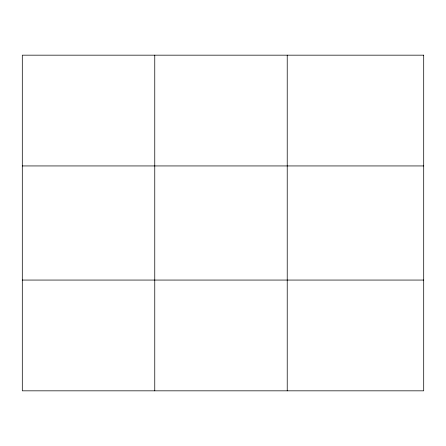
<?xml version="1.0" encoding="UTF-8"?>
<svg xmlns="http://www.w3.org/2000/svg" width="446" height="446" viewBox="0 0 446 446"><rect width="100%" height="100%" fill="white"/><g stroke="black" fill="none" stroke-linecap="round" stroke-linejoin="round"><path stroke-width="0.67" d="M154.762 55.17L154.762 390.83M287.224 55.17L287.224 390.83M22.3 165.94L423.7 165.94M22.3 280.06L423.7 280.06M423.7 55.17L423.7 390.83L22.3 390.83L22.3 55.17L423.7 55.17"/></g></svg>
